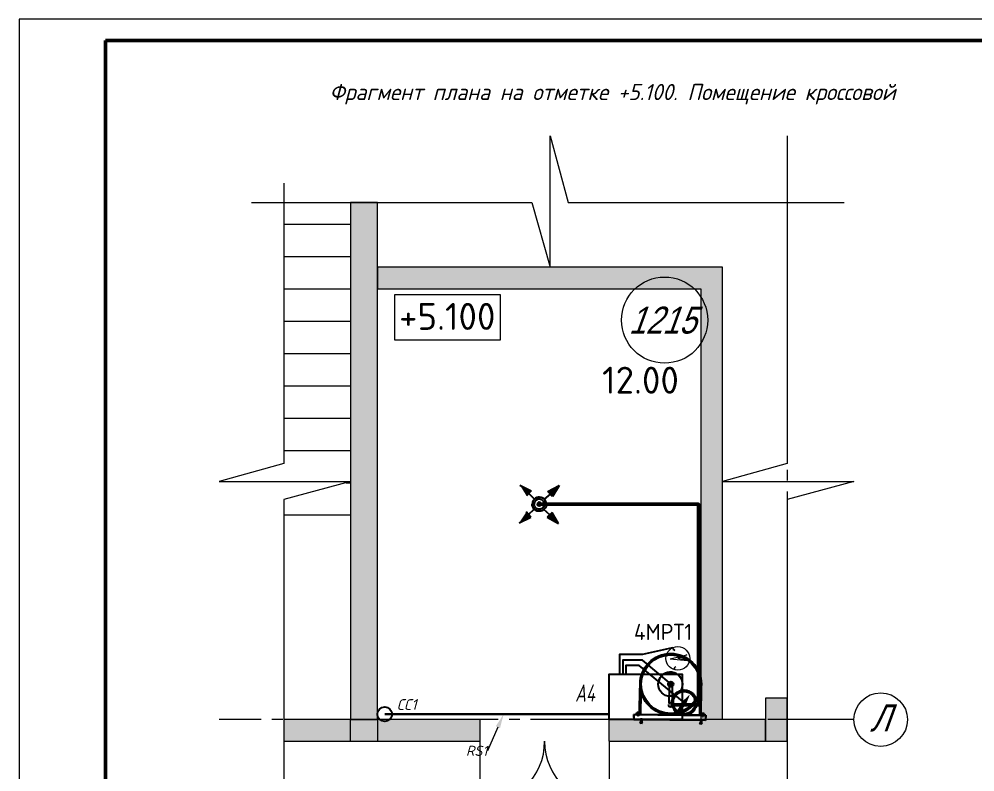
# Model space of a CAD drawing. Header units: millimetres. Extents: x 30169 to 203393, y 1026 to 13462.
# Drawn here: x 56320 to 65188, y 5917 to 12906 of the extents above; entities that cross this region are included whole.
import ezdxf
from ezdxf import colors
from ezdxf.entities.mleader import LeaderData, LeaderLine
from ezdxf.math import Vec2, Vec3

# ---------------------------------------------------------------- set-up
doc = ezdxf.new("R2010")
doc.units = ezdxf.units.MM
for name, pattern in [('CONTINUA', [0]), ('DASHED', [7, 5, -2, 0]), ('LTYPE_5', [1100, 800, -100, 100, -100]), ('штриховая', [0.75, 0.5, -0.25])]:
    doc.linetypes.add(name, pattern=pattern)
for name, color, linetype in [('FM', 6, 'Continuous'), ('JAM NOVEC SYSTEM PIPING', 3, 'Continuous'), ('NOZZLE', 4, 'Continuous'), ('SPRKDAT1', 30, 'Continuous'), ('АГПТ', 7, 'Continuous')]:
    doc.layers.add(name, color=color, linetype=linetype)
for name, color, linetype, lineweight, true_color in [('Лестница', 18, 'Continuous', 25, 0x000000), ('Общий01', 18, 'Continuous', 13, 0x000000), ('Стена', 18, 'Continuous', 50, 0x000000), ('Текст_1_10', 18, 'Continuous', 25, 0x000000)]:
    doc.layers.add(name, color=color, linetype=linetype, lineweight=lineweight, true_color=true_color)
doc.layers.add('Оси', color=30, linetype='LTYPE_5', lineweight=9)
doc.layers.add('ПС', color=1, linetype='Continuous', lineweight=50)
doc.styles.add('ARIALUNICODEMS', font='ARIALUNI.ttf')
doc.styles.add('GOST-2.304_Type-B_italic', font='GOST_Common Italic.ttf')
doc.styles.add('ISOCPEUR', font='isocpeur.ttf')
doc.styles.get("Standard").update_dxf_attribs({"font": 'arial.ttf'})
doc.styles.add('Архитектурный', font='isocpeui.ttf')

# ---------------------------------------------------------------- blocks, each defined once
blk = doc.blocks.new('крос2эт')
at = {"layer": 'АГПТ', "lineweight": 15}
h = blk.add_hatch(color=252, dxfattribs=at)
h.dxf.hatch_style = 1
h.paths.add_polyline_path([(-469701.5, 516986.5), (-469951.5, 516986.5), (-469951.5, 512186.6), (-469701.5, 512186.6)])
h.paths.add_polyline_path([(-469701.5, 512186.6), (-469701.5, 512186.6), (-469951.5, 512186.6), (-469951.5, 511986.6), (-469701.5, 511986.6)])
h = blk.add_hatch(color=252, dxfattribs=at)
h.dxf.hatch_style = 1
h.paths.add_polyline_path([(-466101.5, 511986.6), (-465901.6, 511986.6), (-465901.6, 512186.6), (-466101.5, 512186.6)])
h.paths.add_polyline_path([(-465901.6, 512186.6), (-465901.6, 512386.6), (-466101.5, 512386.6), (-466101.5, 512186.6)])
h = blk.add_hatch(color=252, dxfattribs=at)
h.dxf.hatch_style = 1
h.paths.add_polyline_path([(-470570.9, 512186.6), (-470570.9, 511986.6), (-469951.5, 511986.6), (-469951.5, 512186.6)])
at = {"layer": 'Стена', "linetype": 'Continuous', "lineweight": 15}
for points in [[(-466501.5, 516386.6), (-469701.5, 516386.6), (-469701.5, 516186.6), (-466501.5, 516186.6)], [(-466501.5, 512186.6), (-466501.5, 516186.6), (-466701.5, 516186.6), (-466701.5, 512186.6)]]:
    blk.add_hatch(color=252, dxfattribs=at).paths.add_polyline_path(points)
h = blk.add_hatch(color=252, dxfattribs=at)
h.paths.add_polyline_path([(-469701.5, 512186.6), (-469701.5, 511986.6), (-468751.5, 511986.6), (-468751.5, 512186.6)])
h.paths.add_polyline_path([(-466101.5, 512186.6), (-467551.5, 512186.6), (-467551.5, 511986.6), (-466101.5, 511986.6)])
at = {"layer": 'АГПТ', "color": 252, "lineweight": 15}
for points in [[(-470870.9, 516986.5), (-468269.5, 516986.5), (-468101.5, 516386.6), (-468101.5, 517605.9), (-467933.6, 516986.5), (-465371.3, 516986.5)], [(-470570.9, 517167.1), (-470570.9, 514565.7), (-471170.9, 514397.8), (-469951.5, 514397.8), (-470570.9, 514229.8), (-470570.9, 510456.7)], [(-465901.6, 517167.1), (-465901.6, 514565.7), (-466501.5, 514397.8), (-465282.2, 514397.8), (-465901.6, 514229.8), (-465901.6, 510456.7)], [(-470870.9, 510536.5), (-468269.5, 510536.5), (-468101.5, 509936.5), (-468101.5, 511155.9), (-467933.6, 510536.5), (-465371.3, 510536.5)]]:
    blk.add_lwpolyline(points, dxfattribs=at)
for points in [[(-469701.5, 516986.5), (-469951.5, 516986.5), (-469951.5, 512186.6), (-469701.5, 512186.6)], [(-465901.5, 512386.6), (-466101.5, 512386.6), (-466101.5, 511986.6), (-465901.5, 511986.6)], [(-469951.5, 512186.6), (-470570.9, 512186.6), (-470570.9, 511986.6), (-469951.5, 511986.6)]]:
    blk.add_lwpolyline(points, close=True, dxfattribs=at)
at = {"layer": 'Лестница', "color": 252, "linetype": 'Continuous', "lineweight": 15}
for p, q in [((-470570.9, 516786.6), (-469951.5, 516786.6)), ((-470570.9, 516486.6), (-469951.5, 516486.6)), ((-470570.9, 516186.6), (-469951.5, 516186.6)), ((-470570.9, 515886.6), (-469951.5, 515886.6)), ((-470570.9, 515586.6), (-469951.5, 515586.6)), ((-470570.9, 515286.6), (-469951.5, 515286.6)), ((-470570.9, 514986.6), (-469951.5, 514986.6)), ((-470570.9, 514686.6), (-469951.5, 514686.6)), ((-469992.9, 514386.6), (-469951.5, 514386.6)), ((-470570.9, 514086.6), (-469951.5, 514086.6))]:
    blk.add_line(p, q, dxfattribs=at)
at = {"layer": 'Общий01', "color": 252, "linetype": 'LTYPE_5', "lineweight": 15}
for p, q in [((-465901.5, 517605.9), (-465901.5, 509936.5)), ((-465282.2, 512186.6), (-471170.9, 512186.6))]:
    blk.add_line(p, q, dxfattribs=at)
at = {"layer": 'Общий01', "color": 252, "linetype": 'Continuous', "lineweight": 15}
for centre, radius in [((-465033.9, 512186.6), 248.3), ((-465901.5, 509696.6), 239.9)]:
    blk.add_circle(centre, radius, dxfattribs=at)
at = {"layer": 'Оси', "color": 252, "linetype": 'Continuous', "lineweight": 15}
for p, q in [((-468560.3, 516130.5), (-469543.6, 516130.5)), ((-469543.6, 516130.5), (-469543.6, 515713.8)), ((-468560.3, 515713.8), (-468560.3, 516130.5)), ((-469543.6, 515713.8), (-468560.3, 515713.8))]:
    blk.add_line(p, q, dxfattribs=at)
at = {"layer": 'Стена', "color": 252, "linetype": 'Continuous', "lineweight": 15}
for p, q in [((-466501.5, 516386.6), (-469701.5, 516386.6)), ((-469701.5, 516386.6), (-469701.5, 516186.6)), ((-466501.5, 516186.6), (-466501.5, 516386.6)), ((-469701.5, 516186.6), (-466701.5, 516186.6)), ((-466701.5, 516186.6), (-466701.5, 512186.6)), ((-466501.5, 512186.6), (-466501.5, 516186.6)), ((-465901.5, 512386.6), (-466101.5, 512386.6)), ((-466101.5, 512386.6), (-466101.5, 511986.6)), ((-469951.5, 511986.6), (-469951.5, 512186.6)), ((-469701.5, 512186.6), (-469701.5, 511986.6)), ((-468751.5, 512186.6), (-469701.5, 512186.6)), ((-468751.5, 512186.6), (-468751.5, 511986.6)), ((-467551.5, 511986.6), (-467551.5, 512186.6)), ((-466701.5, 512186.6), (-467551.5, 512186.6)), ((-466101.5, 512186.6), (-466501.5, 512186.6)), ((-466101.5, 511986.6), (-466101.5, 512186.6)), ((-470570.9, 511986.6), (-469951.5, 511986.6)), ((-469951.5, 511986.6), (-469701.5, 511986.6)), ((-469701.5, 511986.6), (-468751.5, 511986.6)), ((-468751.5, 511986.6), (-468751.5, 511386.6)), ((-467551.5, 511986.6), (-467551.5, 511386.6)), ((-467551.5, 511986.6), (-466101.5, 511986.6)), ((-466101.5, 511986.6), (-465901.5, 511986.6))]:
    blk.add_line(p, q, dxfattribs=at)
for centre, start, end in [((-468751.5, 511986.6), 270, 0), ((-467551.5, 511986.6), 180, 270)]:
    blk.add_arc(centre, 600, start, end, dxfattribs=at)
at = {"layer": 'Текст_1_10', "color": 252, "linetype": 'Continuous', "lineweight": 15}
blk.add_circle((-467038.9, 515895.9), 400, dxfattribs=at)
at = {"layer": 'Общий01', "color": 252, "linetype": 'Continuous', "lineweight": 15, "style": 'ARIALUNICODEMS', "oblique": 20, "width": 0.8}
for s, p in [('Л', (-465132.4, 512077.8)), ('2', (-465979.2, 509587.8))]:
    blk.add_text(s, height=250, rotation=360, dxfattribs=at).set_placement(p)
at = {"layer": 'Оси', "color": 252, "linetype": 'Continuous', "lineweight": 15, "style": 'ISOCPEUR'}
for s, p in [('+5.100', (-469502, 515805.5)), ('12.00', (-467618.4, 515213.3))]:
    blk.add_text(s, height=250, rotation=360, dxfattribs=at).set_placement(p)
at = {"layer": 'Текст_1_10', "color": 252, "linetype": 'Continuous', "lineweight": 15, "style": 'ARIALUNICODEMS', "oblique": 20, "width": 0.8}
blk.add_text('1215', height=250, rotation=360, dxfattribs=at).set_placement((-467372.2, 515770.9))
blk = doc.blocks.new('*U302')
at = {"lineweight": 0}
blk.add_lwpolyline([(-415, -5), (5, -5), (5, 292), (-415, 292)], close=True, dxfattribs=at)
at = {"color": 0, "linetype": 'Continuous', "lineweight": 50}
blk.add_lwpolyline([(-395, 287), (0, 287), (0, 0), (-395, 0)], close=True, dxfattribs=at)
blk = doc.blocks.new('СДУ')
at = {"layer": 'ПС'}
h = blk.add_hatch(color=6, dxfattribs=at)
h.dxf.hatch_style = 1
h.paths.add_polyline_path([(4397121.1, 581569.6), (4397150.9, 581539.8), (4397201.8, 581620.5)])
at = {"layer": 'ПС', "color": 6, "elevation": -692.9}
blk.add_lwpolyline([(4397069.5, 581485.5), (4397137.3, 581553.3)], dxfattribs=at)
at = {"layer": 'ПС', "color": 6, "ltscale": 100}
blk.add_circle((4397136, 581554.7, -692.9), 110, dxfattribs=at)
blk = doc.blocks.new('ЭКМ')
at = {"color": 63, "linetype": 'DASHED'}
for points in [[(759475.6, -1374292.8), (759504.9, -1374315.5)], [(759676.9, -1374298.6), (759646.4, -1374319.5)]]:
    blk.add_lwpolyline(points, dxfattribs=at)
at = {"color": 63, "lineweight": 20}
for points in [[(759577, -1374270), (759546, -1374426), (759575, -1374340)], [(759577, -1374270), (759599, -1374427.5), (759575, -1374340)]]:
    blk.add_lwpolyline(points, dxfattribs=at)
blk.add_circle((759575, -1374340), 110, dxfattribs=at)
blk = doc.blocks.new('360 NOZZLE')
at = {"color": 244, "ltscale": 5, "true_color": 0x991b1e}
for p, q in [((-98.2, 98.2), (-46.5, 46.5)), ((98.2, 98.2), (46.5, 46.5)), ((-96.1, -99.1), (-48, -44)), ((96.1, -99.1), (48, -44))]:
    blk.add_line(p, q, dxfattribs=at)
at = {"color": 244, "ltscale": 5, "true_color": 0x991b1e, "extrusion": (0, 0, -1)}
for major_axis, start_param, end_param in [((33.2, -33.2), 0.785398, 3.926991), ((12.7, 12.7), 2.356194, 5.497787), ((12.7, 12.7), 2.356194, 5.497787), ((9.5, -9.5), 0.785398, 3.926991), ((9.5, -9.5), 0.785398, 3.926991), ((7.92, -7.92), 0.785398, 3.926991), ((6.33, -6.33), 0.785398, 3.926991), ((4.75, 4.75), 2.356194, 5.497787)]:
    blk.add_ellipse((0, 0), major_axis=major_axis, ratio=1, start_param=start_param, end_param=end_param, dxfattribs=at)
at = {"color": 244, "ltscale": 5, "true_color": 0x991b1e}
for major_axis, start_param, end_param in [((-33.2, -33.2), 0.785398, 3.926991), ((-12.7, 12.7), 2.356194, 5.497787), ((-12.7, 12.7), 2.356194, 5.497787), ((-9.5, -9.5), 0.785398, 3.926991), ((-9.5, -9.5), 0.785398, 3.926991), ((-7.92, -7.92), 0.785398, 3.926991), ((-6.33, -6.33), 0.785398, 3.926991), ((-4.75, 4.75), 2.356194, 5.497787)]:
    blk.add_ellipse((0, 0), major_axis=major_axis, ratio=1, start_param=start_param, end_param=end_param, dxfattribs=at)
at = {"layer": 'NOZZLE', "color": 244, "true_color": 0x991b1e}
for p, q in [((-174.9, 183.4), (-122.1, 77.3)), ((174.9, 183.4), (122.1, 77.3)), ((-122.1, 77.3), (-74.3, 119.1)), ((122.1, 77.3), (74.3, 119.1)), ((-118.5, -76.7), (-175.9, -181.4)), ((-73.6, -121.6), (-118.5, -76.7)), ((73.6, -121.6), (118.5, -76.7)), ((118.5, -76.7), (175.9, -181.4)), ((-175.9, -181.4), (-73.6, -121.6)), ((175.9, -181.4), (73.6, -121.6))]:
    blk.add_line(p, q, dxfattribs=at)
for points in [[(-74.3, 119.1), (-174.9, 183.4), (-122.1, 77.3)], [(74.3, 119.1), (174.9, 183.4), (122.1, 77.3)], [(-93.9, 108.6), (-108.6, 93.9), (-145.2, 145.2)], [(93.9, 108.6), (108.6, 93.9), (145.2, 145.2)], [(-118.5, -76.7), (-175.9, -181.4), (-73.6, -121.6)], [(118.5, -76.7), (175.9, -181.4), (73.6, -121.6)]]:
    blk.add_solid(points, dxfattribs=at)
at = {"layer": 'SPRKDAT1', "color": 244, "ltscale": 5, "true_color": 0x991b1e, "extrusion": (0, 0, -1)}
for start_param, end_param in [(0.785398, 3.926991), (2.356194, 3.926991), (0.785398, 2.356194)]:
    blk.add_ellipse((0, 0), major_axis=(46.5, -46.5), ratio=1, start_param=start_param, end_param=end_param, dxfattribs=at)
at = {"layer": 'SPRKDAT1', "color": 244, "ltscale": 5, "true_color": 0x991b1e}
for start_param, end_param in [(0.785398, 3.926991), (2.356194, 3.926991), (0.785398, 2.356194)]:
    blk.add_ellipse((0, 0), major_axis=(-46.5, -46.5), ratio=1, start_param=start_param, end_param=end_param, dxfattribs=at)

msp = doc.modelspace()

# ---------------------------------------------------------------- linework, layer by layer
at = {"color": 1}
for centre, radius in [((62365.8, 6731.3, -949.3), 285), ((62365.8, 6731.3), 272.9)]:
    msp.add_circle(centre, radius, dxfattribs=at)
at = {"layer": 'FM', "color": 1}
for p, q in [((62076.3, 6463.5, -949.3), (62079.5, 6694.1, -1898.5)), ((62089.6, 6449.4, -949.3), (62092.1, 6651.9, -5808.1)), ((62351.4, 6711.1, -949.3), (62349.8, 6553.1)), ((62379.8, 6710.8, -949.3), (62378.2, 6552.8)), ((62649.5, 6457.6, -949.3), (62650.2, 6694, -1898.5)), ((62635.8, 6443.7, -949.3), (62637.3, 6644.9, -5754.1)), ((62023.6, 6450.1, -949.3), (62023.1, 6400.9, -949.3)), ((62023.6, 6450.1, -949.3), (62023.1, 6400.9, -949.3)), ((62023.6, 6450.1, -949.3), (62023.1, 6400.9, -949.3)), ((62023.6, 6450.1, -949.3), (62023.1, 6400.9, -949.3)), ((62023.6, 6450.1, -949.3), (62023.1, 6400.9, -949.3)), ((62023.6, 6450.1, -949.3), (62023.1, 6400.9, -949.3)), ((62023.6, 6450.1, -949.3), (62023.1, 6400.9, -949.3)), ((62023.6, 6450.1, -949.3), (62023.1, 6400.9, -949.3)), ((62023.6, 6450.1, -949.3), (62023.1, 6400.9, -949.3)), ((62023.6, 6450.1, -949.3), (62023.1, 6400.9, -949.3)), ((62023.6, 6450.1, -949.3), (62023.1, 6400.9, -949.3)), ((62023.6, 6450.1, -949.3), (62023.1, 6400.9, -949.3)), ((62023.6, 6450.1, -949.3), (62023.1, 6400.9, -949.3)), ((62023.6, 6450.1, -949.3), (62023.1, 6400.9, -949.3)), ((62023.6, 6450.1, -949.3), (62023.1, 6400.9, -949.3)), ((62023.6, 6450.1, -949.3), (62023.1, 6400.9, -949.3)), ((62023.6, 6450.1, -949.3), (62023.1, 6400.9, -949.3)), ((62023.6, 6450.1, -949.3), (62023.1, 6400.9, -949.3)), ((62023.6, 6450.1, -949.3), (62023.1, 6400.9, -949.3)), ((62023.6, 6450.1, -949.3), (62023.1, 6400.9, -949.3)), ((62023.6, 6450.1, -949.3), (62023.1, 6400.9, -949.3)), ((62023.6, 6450.1, -949.3), (62023.1, 6400.9, -949.3)), ((62023.6, 6450.1, -949.3), (62023.1, 6400.9, -949.3)), ((62023.6, 6450.1, -949.3), (62023.1, 6400.9, -949.3)), ((62689.9, 6394, -949.3), (62023.1, 6400.9, -949.3)), ((62690, 6397.5, -949.3), (62023.2, 6404.4, -949.3)), ((62023.4, 6422.5, -949.3), (62023.6, 6450.1, -949.3)), ((62023.4, 6422.5, -949.3), (62023.6, 6450.1, -949.3)), ((62023.4, 6422.5, -949.3), (62023.6, 6450.1, -949.3)), ((62023.4, 6422.5, -949.3), (62023.6, 6450.1, -949.3)), ((62023.4, 6422.5, -949.3), (62023.6, 6450.1, -949.3)), ((62023.4, 6422.5, -949.3), (62023.6, 6450.1, -949.3)), ((62023.4, 6422.5, -949.3), (62023.6, 6450.1, -949.3)), ((62023.4, 6422.5, -949.3), (62023.6, 6450.1, -949.3)), ((62023.4, 6422.5, -949.3), (62023.6, 6450.1, -949.3)), ((62023.4, 6422.5, -949.3), (62023.6, 6450.1, -949.3)), ((62023.4, 6422.5, -949.3), (62023.6, 6450.1, -949.3)), ((62023.4, 6422.5, -949.3), (62023.6, 6450.1, -949.3)), ((62690.4, 6443.1, -949.3), (62023.6, 6450.1, -949.3)), ((62690.4, 6438.6, -949.3), (62023.6, 6445.6, -949.3)), ((62046.8, 6449.8, -949.3), (62047, 6463.9, -949.3)), ((62046.8, 6449.8, -949.3), (62047, 6463.9, -949.3)), ((62047, 6463.9, -949.3), (62076.3, 6463.5, -949.3)), ((62057.3, 6445.2, -949.3), (62057.2, 6439, -949.3)), ((62066.1, 6438.9, -949.3), (62057.2, 6439, -949.3)), ((62066.1, 6445.1, -949.3), (62066.1, 6438.9, -949.3)), ((62087.9, 6399.7, -949.3), (62087.7, 6383.7, -949.3)), ((62096.6, 6399.6, -949.3), (62096.4, 6386.2, -949.3)), ((62641.3, 6393.9, -949.3), (62641.1, 6375.7, -949.3)), ((62645.5, 6397.9, -949.3), (62645.5, 6397.9, -949.3)), ((62678.8, 6457.3, -949.3), (62649.5, 6457.6, -949.3)), ((62650, 6393.8, -949.3), (62649.8, 6378.2, -949.3)), ((62659.2, 6438.9, -949.3), (62659.2, 6432.7, -949.3)), ((62659.2, 6432.7, -949.3), (62668, 6432.6, -949.3)), ((62668.1, 6438.9, -949.3), (62668, 6432.6, -949.3)), ((62678.6, 6443.3, -949.3), (62678.8, 6457.3, -949.3)), ((62678.6, 6443.3, -949.3), (62678.8, 6457.3, -949.3)), ((62678.6, 6443.3, -949.3), (62678.8, 6457.3, -949.3)), ((62678.6, 6443.3, -949.3), (62678.8, 6457.3, -949.3)), ((62690.4, 6443.1, -949.3), (62689.9, 6394, -949.3)), ((62690.4, 6443.1, -949.3), (62689.9, 6394, -949.3)), ((62690.4, 6443.1, -949.3), (62689.9, 6394, -949.3)), ((62690.4, 6443.1, -949.3), (62689.9, 6394, -949.3)), ((62690.4, 6443.1, -949.3), (62689.9, 6394, -949.3)), ((62690.4, 6443.1, -949.3), (62689.9, 6394, -949.3)), ((62690.4, 6443.1, -949.3), (62689.9, 6394, -949.3)), ((62690.4, 6443.1, -949.3), (62689.9, 6394, -949.3)), ((62690.4, 6443.1, -949.3), (62689.9, 6394, -949.3)), ((62690.4, 6443.1, -949.3), (62689.9, 6394, -949.3)), ((62690.4, 6443.1, -949.3), (62689.9, 6394, -949.3)), ((62690.4, 6443.1, -949.3), (62689.9, 6394, -949.3)), ((62690.2, 6415.5, -949.3), (62690.4, 6443.1, -949.3)), ((62690.2, 6415.5, -949.3), (62690.4, 6443.1, -949.3)), ((62690.2, 6415.5, -949.3), (62690.4, 6443.1, -949.3)), ((62690.2, 6415.5, -949.3), (62690.4, 6443.1, -949.3)), ((62690.2, 6415.5, -949.3), (62690.4, 6443.1, -949.3)), ((62690.2, 6415.5, -949.3), (62690.4, 6443.1, -949.3))]:
    msp.add_line(p, q, dxfattribs=at)
at = {"layer": 'FM', "color": 1, "elevation": -949.3}
msp.add_lwpolyline([(62363.8, 6734.1), (62363.9, 6738.6), (62368.4, 6738.6), (62368.4, 6733.6)], dxfattribs=at)
msp.add_lwpolyline([(62363.8, 6734.1), (62363.9, 6738.6), (62368.4, 6738.6), (62368.4, 6733.6)], dxfattribs=at)
for points in [[(62072.2, 6449.6), (62051.7, 6449.8), (62051.6, 6445.3), (62072.1, 6445.1)], [(62068.6, 6469.4), (62054.8, 6469.6), (62054.7, 6463.8), (62068.5, 6463.6)], [(62085.3, 6409.5), (62099.1, 6409.4), (62099.1, 6403.6), (62085.3, 6403.7)], [(62638.7, 6403.8), (62652.5, 6403.6), (62652.4, 6397.8), (62638.6, 6398)], [(62653.2, 6443.6), (62673.8, 6443.4), (62673.7, 6438.8), (62653.2, 6439)], [(62657.3, 6463.3), (62671.1, 6463.2), (62671, 6457.4), (62657.2, 6457.5)]]:
    msp.add_lwpolyline(points, close=True, dxfattribs=at)
at = {"layer": 'FM', "color": 1}
for centre, radius in [((62362.4, 6731.4, -949.3), 112.5), ((62362.4, 6731.4, -949.3), 112.5), ((62365.8, 6731.3, -949.3), 24.8), ((62365.8, 6731.3, -949.3), 24.8), ((62365.8, 6731.3, -949.3), 16), ((62365.8, 6731.3, -949.3), 16), ((62365.8, 6731.3, -949.3), 3.44), ((62365.8, 6731.3, -949.3), 3.44)]:
    msp.add_circle(centre, radius, dxfattribs=at)
for centre, radius, start, end in [((62363.7, 6730.9, -5764.1), 112.1, 95.06263, 173.9521), ((62363.6, 6730.8, -5749.4), 112.2, 5.77408, 94.99154), ((62363.8, 6539.8), 19.4, 168.34375, 10.46456), ((62363.8, 6539.8), 19.4, 42.20521, 136.6031), ((62113.9, 6384.7, -949.3), 17.5, 175.18559, 237.45508), ((62070.3, 6385.2, -949.3), 17.5, 301.35322, 355.18559), ((62079.8, 6382.5, -949.3), 12.3, 268.06859, 355.33944), ((62104.3, 6382.2, -949.3), 12.3, 183.46887, 270.73972), ((62623.7, 6377.2, -949.3), 17.5, 301.35322, 355.18559), ((62633.2, 6374.5, -949.3), 12.3, 268.06859, 355.33944), ((62657.7, 6374.2, -949.3), 12.3, 183.46887, 270.73972), ((62667.2, 6376.7, -949.3), 17.5, 175.18559, 237.45508)]:
    msp.add_arc(centre, radius, start, end, dxfattribs=at)
at = {"layer": 'АГПТ', "color": 244, "lineweight": 50, "true_color": 0x991b1e}
msp.add_lwpolyline([(62363.8, 6539.8), (62624, 6539.8), (62624, 8402.2), (61146.2, 8402.2)], dxfattribs=at)
at = {"layer": 'АГПТ', "color": 67, "true_color": 0x727430, "elevation": -5749.4}
msp.add_lwpolyline([(62380.9, 7068.5), (62103.4, 7006.4), (61892, 7006.4), (61892, 6825.9)], dxfattribs=at)
at = {"layer": 'АГПТ', "color": 5, "elevation": -949.3}
msp.add_lwpolyline([(62369.2, 6730.6), (62103.4, 6954.1), (61921.5, 6954.1), (61921.5, 6825.9)], dxfattribs=at)
at = {"layer": 'АГПТ', "color": 9, "true_color": 0xafd9aa}
msp.add_lwpolyline([(62492.9, 6558.4), (62158.2, 6833.6), (62072.7, 6903.9), (61950.3, 6903.9), (61950.3, 6825.9)], dxfattribs=at)
at = {"layer": 'АГПТ', "color": 1}
msp.add_lwpolyline([(62470.7, 6402.2), (61796.2, 6402.2), (61796.2, 6825.9), (62470.7, 6825.9)], close=True, dxfattribs=at)
at = {"layer": 'АГПТ', "color": 6, "lineweight": 30}
msp.add_lwpolyline([(61796.2, 6452.3), (59834.2, 6452.3), (59712.5, 6452.3)], dxfattribs=at)
at = {"layer": 'АГПТ'}
msp.add_circle((59712.5, 6452.3), 68, dxfattribs=at)

# ---------------------------------------------------------------- block references
at = {"xscale": 40, "yscale": 40, "zscale": 40}
msp.add_blockref('*U302', (72920.1, 1226.4), dxfattribs=at)
at = {"color": 3, "lineweight": 30, "rotation": 95.39619347825231}
msp.add_blockref('ЭКМ', (-1234385.4, -878483.7, -5749.4), dxfattribs=at)
at = {"layer": 'JAM NOVEC SYSTEM PIPING', "color": 3, "xscale": -1, "rotation": 88.9602076062895}
msp.add_blockref('360 NOZZLE', (61146.2, 8402.2), dxfattribs=at)
at = {"layer": 'АГПТ'}
msp.add_blockref('крос2эт', (529347.7, -505784.4), dxfattribs=at)
at = {"layer": 'АГПТ', "color": 1, "linetype": 'DASHED', "rotation": 10.38268514177669}
msp.add_blockref('СДУ', (-4157836.9, -1357933, 692.9), dxfattribs=at)

# ---------------------------------------------------------------- texts
at = {"layer": 'АГПТ', "insert": (59199.8, 12304.4), "char_height": 150, "attachment_point": 1, "style": 'GOST-2.304_Type-B_italic'}
msp.add_mtext_dynamic_manual_height_columns('Фрагмент плана на отметке +5.100. Помещение кроссовой', width=8419.948, gutter_width=1, heights=[0], dxfattribs=at)
at = {"layer": 'АГПТ', "linetype": 'DASHED', "attachment_point": 1, "style": 'Архитектурный'}
for s, insert, char_height in [('{\\fGOST Common|b0|i0|c204|p34;\\C0;4МРТ1}', (62024.9, 7291.5), 150), ('{\\W0.7;А4}', (61479.2, 6729.2, -949.3), 160)]:
    msp.add_mtext_dynamic_manual_height_columns(s, width=2688.671, gutter_width=1, heights=[0], dxfattribs=dict(at, insert=insert, char_height=char_height))
at = {"layer": 'АГПТ', "color": 1, "linetype": 'штриховая', "lineweight": 30, "insert": (59824.7, 6592.6), "char_height": 100, "width": 2660.544, "attachment_point": 1, "style": 'GOST-2.304_Type-B_italic'}
msp.add_mtext('{\\fISOCPEUR|b0|i1|c204|p34;\\C0;СС1}', dxfattribs=at)

# ---------------------------------------------------------------- leaders
at = {"layer": 'АГПТ', "color": 0, "linetype": 'Continuous', "lineweight": 15}
ml = msp.add_multileader_mtext('Standard', dxfattribs=at)
ml.set_content('{\\fISOCPEUR|b0|i1|c204|p34;RS1}')
ml.set_leader_properties(color=256, linetype='CONTINUA', lineweight=15)
ml.build(insert=Vec2(0, 0))
ml.multileader.update_dxf_attribs({"dogleg_length": 0.36, "arrow_head_size": 131.2})
ctx = ml.context
ctx.base_point, ctx.char_height, ctx.arrow_head_size, ctx.landing_gap_size, ctx.plane_origin = Vec3(60457.4, 6112.5), 94.5, 131.2, 0.0473, Vec3(63239.6, 3680)
ctx.text_align_type = 2
notes = []
notes.append((ctx, [(0, (1, 1, 0), (60666, 6112.5), (-1, 0), 0.252, [(0, [(60815.2, 6452.3)], 0, [])])]))
ctx.mtext.insert, ctx.mtext.width, ctx.mtext.alignment, ctx.mtext.flow_direction = Vec3(60665.7, 6159.8), 1581.085, 3, 5
for ctx, leaders in notes:
    for number, flags, end, landing, length, lines in leaders:
        leader = LeaderData()
        leader.index, (leader.has_last_leader_line, leader.has_dogleg_vector, leader.attachment_direction) = number, flags
        leader.last_leader_point, leader.dogleg_vector, leader.dogleg_length = Vec3(end), Vec3(landing), length
        for number, points, colour, breaks in lines:
            line = LeaderLine()
            line.index, line.vertices, line.color, line.breaks = number, Vec3.list(points), colors.encode_raw_color(colour), breaks
            leader.lines.append(line)
        ctx.leaders.append(leader)

doc.saveas('drawing.dxf')
